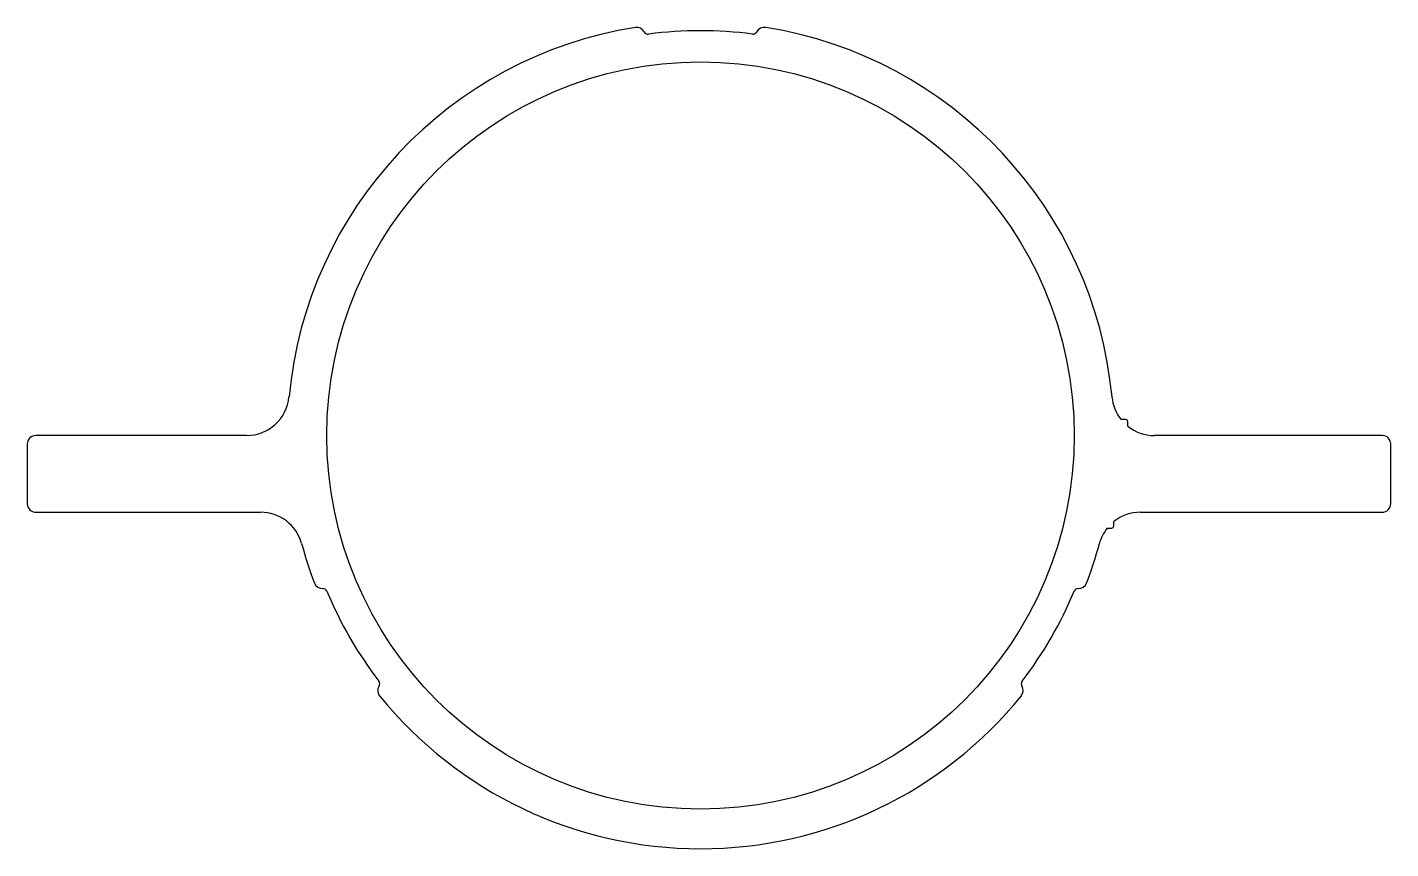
# Model space of a CAD drawing. Extents: x 12 to 172, y 7 to 104.
import ezdxf

# ---------------------------------------------------------------- set-up
doc = ezdxf.new("R2010")
doc.units = 0
doc.layers.get('0').update_dxf_attribs({"linetype": 'CONTINUOUS'})

msp = doc.modelspace()

# ---------------------------------------------------------------- linework, layer by layer
for p, q in [((140.51, 57.83), (139.99, 57.83)), ((140.76, 57.07), (140.76, 57.58)), ((11.63, 54.96), (11.63, 47.96)), ((37.36, 55.96), (12.63, 55.96)), ((170.63, 55.96), (143.89, 55.96)), ((171.63, 47.96), (171.63, 54.96)), ((12.63, 46.96), (38.99, 46.96)), ((142.26, 46.96), (170.63, 46.96)), ((138.36, 45.1), (138.88, 45.1)), ((139.13, 45.35), (139.13, 45.86))]:
    msp.add_line(p, q)
msp.add_circle((90.63, 55.96), 43.85)
for centre, radius, start, end in [((90.63, 55.96), 48.5, 99.0714, 174.6374), ((83.14, 102.87), 1, 27.6919, 99.0714), ((84.46, 103.57), 0.5, 207.6919, 277.3744), ((90.63, 55.96), 47.5, 82.6256, 97.3744), ((96.79, 103.57), 0.5, 262.6256, 332.3081), ((98.11, 102.87), 1, 80.9286, 152.3081), ((90.63, 55.96), 48.5, 5.3626, 80.9286), ((37.36, 60.96), 5, 270, 354.6374), ((143.89, 60.96), 5, 185.3626, 218.789), ((140.51, 57.58), 0.25, 0, 90), ((143.89, 60.96), 5, 231.2137, 270), ((12.63, 54.96), 1, 90, 180), ((170.63, 54.96), 1, 0, 90), ((12.63, 47.96), 1, 180, 270), ((38.99, 41.96), 5, 15.1699, 90), ((142.26, 41.96), 5, 90, 128.7882), ((170.63, 47.96), 1, 270, 0), ((142.26, 41.96), 5, 141.2127, 164.8301), ((138.88, 45.35), 0.25, 270, 0), ((90.63, 55.96), 48.5, 195.1699, 200.9286), ((90.63, 55.96), 48.5, 339.0714, 344.8301), ((46.26, 39), 1, 200.9286, 272.3081), ((134.99, 39), 1, 267.6919, 339.0714), ((46.32, 37.5), 0.5, 22.6256, 92.3081), ((90.63, 55.96), 47.5, 202.6256, 217.3744), ((90.63, 55.96), 47.5, 322.6256, 337.3744), ((134.93, 37.5), 0.5, 87.6919, 157.3744), ((53.75, 26.03), 1, 147.6919, 219.0714), ((52.48, 26.83), 0.5, 327.6919, 37.3744), ((128.77, 26.83), 0.5, 142.6256, 212.3081), ((127.5, 26.03), 1, 320.9286, 32.3081), ((90.63, 55.96), 48.5, 219.0714, 320.9286)]:
    msp.add_arc(centre, radius, start, end)

doc.saveas('drawing.dxf')
